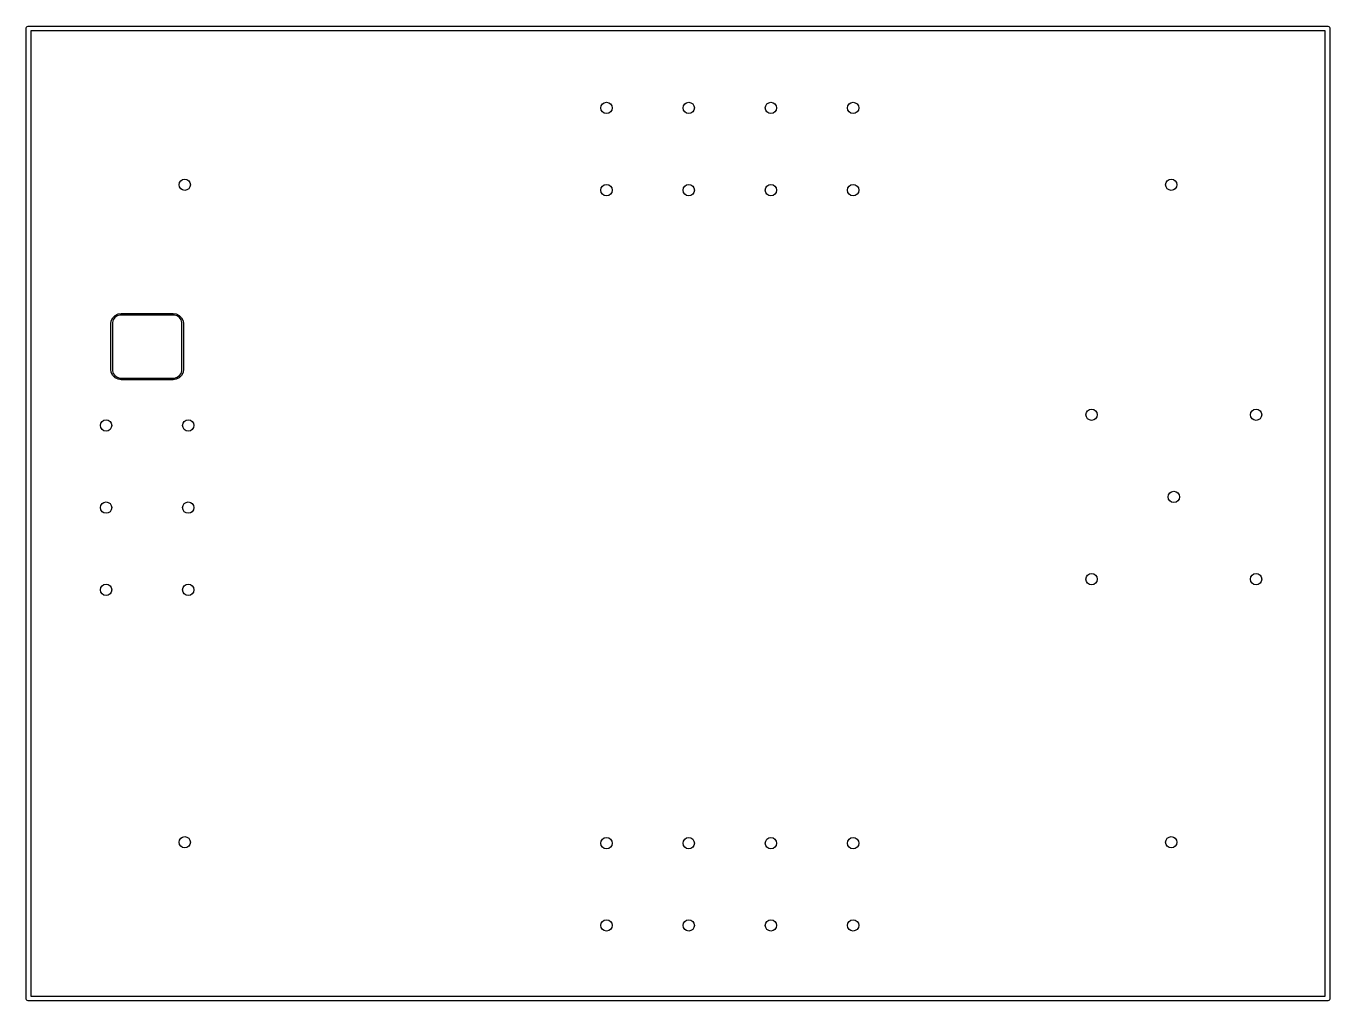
# Model space of a CAD drawing. Extents: x 0.21 to 1.79, y 0.21 to 1.39.
import ezdxf

# ---------------------------------------------------------------- set-up
doc = ezdxf.new("R2010")
doc.units = 0
doc.header["$MEASUREMENT"] = 0
doc.layers.add('BLACK', color=7, linetype='CONTINUOUS')

msp = doc.modelspace()

# ---------------------------------------------------------------- linework, layer by layer
at = {"layer": 'BLACK', "linetype": 'CONTINUOUS'}
for p, q in [((0.207, 1.39), (0.2071, 1.3906)), ((0.207, 0.21), (0.207, 1.39)), ((0.2071, 1.3906), (0.2075, 1.3916)), ((0.2075, 1.3916), (0.2084, 1.3925)), ((0.2084, 1.3925), (0.2094, 1.3929)), ((0.2094, 1.3929), (0.21, 1.393)), ((0.21, 1.393), (1.79, 1.393)), ((0.213, 1.387), (0.213, 0.213)), ((1.787, 1.387), (0.213, 1.387)), ((1.787, 0.213), (1.787, 1.387)), ((1.79, 1.393), (1.7906, 1.3929)), ((1.7906, 1.3929), (1.7916, 1.3925)), ((1.7916, 1.3925), (1.7925, 1.3916)), ((1.7925, 1.3916), (1.7929, 1.3906)), ((1.7929, 1.3906), (1.793, 1.39)), ((1.793, 1.39), (1.793, 0.21)), ((0.31, 1.0306), (0.3107, 1.0345)), ((0.3107, 1.0345), (0.3125, 1.0381)), ((0.3131, 1.0355), (0.312, 1.0323)), ((0.312, 1.0323), (0.312, 1.0306)), ((0.3125, 1.0381), (0.3153, 1.0409)), ((0.3151, 1.0383), (0.3131, 1.0355)), ((0.3179, 1.0403), (0.3151, 1.0383)), ((0.3153, 1.0409), (0.3189, 1.0427)), ((0.3211, 1.0414), (0.3179, 1.0403)), ((0.3189, 1.0427), (0.3228, 1.0434)), ((0.3228, 1.0414), (0.3211, 1.0414)), ((0.3228, 1.0434), (0.3858, 1.0434)), ((0.3858, 1.0414), (0.3228, 1.0414)), ((0.3858, 1.0434), (0.3898, 1.0427)), ((0.3875, 1.0414), (0.3858, 1.0414)), ((0.3908, 1.0403), (0.3875, 1.0414)), ((0.3898, 1.0427), (0.3933, 1.0409)), ((0.3936, 1.0383), (0.3908, 1.0403)), ((0.3933, 1.0409), (0.3962, 1.0381)), ((0.3956, 1.0355), (0.3936, 1.0383)), ((0.3967, 1.0323), (0.3956, 1.0355)), ((0.3962, 1.0381), (0.398, 1.0345)), ((0.3967, 1.0306), (0.3967, 1.0323)), ((0.398, 1.0345), (0.3986, 1.0306)), ((0.31, 0.9754), (0.31, 1.0306)), ((0.312, 1.0306), (0.312, 0.9754)), ((0.3967, 0.9754), (0.3967, 1.0306)), ((0.3986, 1.0306), (0.3986, 0.9754)), ((0.3107, 0.9715), (0.31, 0.9754)), ((0.3125, 0.9679), (0.3107, 0.9715)), ((0.312, 0.9754), (0.312, 0.9737)), ((0.312, 0.9737), (0.3131, 0.9705)), ((0.3153, 0.9651), (0.3125, 0.9679)), ((0.3131, 0.9705), (0.3151, 0.9677)), ((0.3151, 0.9677), (0.3179, 0.9657)), ((0.3908, 0.9657), (0.3936, 0.9677)), ((0.3962, 0.9679), (0.3933, 0.9651)), ((0.3936, 0.9677), (0.3956, 0.9705)), ((0.3956, 0.9705), (0.3967, 0.9737)), ((0.398, 0.9715), (0.3962, 0.9679)), ((0.3967, 0.9737), (0.3967, 0.9754)), ((0.3986, 0.9754), (0.398, 0.9715)), ((0.3189, 0.9633), (0.3153, 0.9651)), ((0.3179, 0.9657), (0.3211, 0.9646)), ((0.3228, 0.9626), (0.3189, 0.9633)), ((0.3211, 0.9646), (0.3228, 0.9646)), ((0.3228, 0.9646), (0.3858, 0.9646)), ((0.3858, 0.9626), (0.3228, 0.9626)), ((0.3858, 0.9646), (0.3875, 0.9646)), ((0.3898, 0.9633), (0.3858, 0.9626)), ((0.3875, 0.9646), (0.3908, 0.9657)), ((0.3933, 0.9651), (0.3898, 0.9633)), ((0.2071, 0.2094), (0.207, 0.21)), ((0.2075, 0.2084), (0.2071, 0.2094)), ((0.2084, 0.2075), (0.2075, 0.2084)), ((0.2094, 0.2071), (0.2084, 0.2075)), ((0.21, 0.207), (0.2094, 0.2071)), ((1.79, 0.207), (0.21, 0.207)), ((0.213, 0.213), (1.787, 0.213)), ((1.7906, 0.2071), (1.79, 0.207)), ((1.7916, 0.2075), (1.7906, 0.2071)), ((1.7925, 0.2084), (1.7916, 0.2075)), ((1.7929, 0.2094), (1.7925, 0.2084)), ((1.793, 0.21), (1.7929, 0.2094))]:
    msp.add_line(p, q, dxfattribs=at)
at = {"layer": 'BLACK'}
for centre in [(0.913, 1.2933), (0.913, 1.2933), (1.013, 1.2933), (1.013, 1.2933), (1.113, 1.2933), (1.113, 1.2933), (1.213, 1.2933), (1.213, 1.2933), (0.4, 1.2), (0.4, 1.2), (1.6, 1.2), (1.6, 1.2), (0.913, 1.1933), (0.913, 1.1933), (1.013, 1.1933), (1.013, 1.1933), (1.113, 1.1933), (1.113, 1.1933), (1.213, 1.1933), (1.213, 1.1933), (1.5031, 0.9201), (1.5031, 0.9201), (1.7031, 0.9201), (1.7031, 0.9201), (0.3043, 0.9071), (0.3043, 0.9071), (0.4043, 0.9071), (0.4043, 0.9071), (1.6031, 0.8201), (1.6031, 0.8201), (0.3043, 0.8071), (0.3043, 0.8071), (0.4043, 0.8071), (0.4043, 0.8071), (0.3043, 0.7071), (0.3043, 0.7071), (0.4043, 0.7071), (0.4043, 0.7071), (1.5031, 0.7201), (1.5031, 0.7201), (1.7031, 0.7201), (1.7031, 0.7201), (0.4, 0.4), (0.4, 0.4), (0.913, 0.3989), (0.913, 0.3989), (1.013, 0.3989), (1.013, 0.3989), (1.113, 0.3989), (1.113, 0.3989), (1.213, 0.3989), (1.213, 0.3989), (1.6, 0.4), (1.6, 0.4), (0.913, 0.2989), (0.913, 0.2989), (1.013, 0.2989), (1.013, 0.2989), (1.113, 0.2989), (1.113, 0.2989), (1.213, 0.2989), (1.213, 0.2989)]:
    msp.add_circle(centre, 0.00689, dxfattribs=at)

doc.saveas('drawing.dxf')
